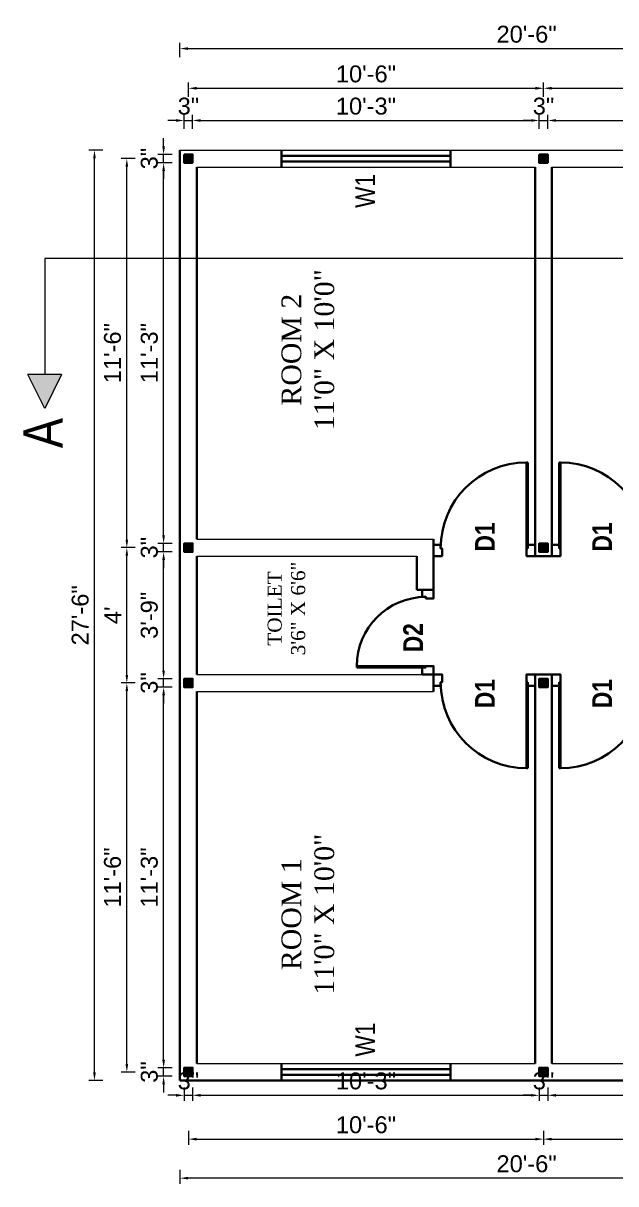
# Model space of a CAD drawing. Header units: inches. Extents: x 94889 to 364662, y -10661 to -3947.
# Drawn here: x 109623.1 to 109833.3, y -7965.1 to -7553.4 of the extents above; entities that cross this region are included whole.
import ezdxf

# ---------------------------------------------------------------- set-up
doc = ezdxf.new("R2010")
doc.units = ezdxf.units.IN
doc.header["$LTSCALE"] = 2
doc.header["$MEASUREMENT"] = 0
doc.header["$PDMODE"] = 34
doc.layers.get('0').update_dxf_attribs({"linetype": 'CONTINUOUS'})
doc.layers.get('DEFPOINTS').update_dxf_attribs({"color": 141, "linetype": 'CONTINUOUS'})
for name, color, linetype, lineweight in [('dimension', 160, 'CONTINUOUS', 15), ('door', 20, 'CONTINUOUS', 35), ('steps', 253, 'CONTINUOUS', 20)]:
    doc.layers.add(name, color=color, linetype=linetype, lineweight=lineweight)
doc.styles.add('Lettring Text', font='arial.ttf')
doc.styles.get("Standard").update_dxf_attribs({"font": 'ARIALN.TTF'})
doc.dimstyles.new('Copy of Standard', dxfattribs={"dimtxt": 6, "dimasz": 2.875, "dimexe": 2, "dimexo": 4, "dimgap": 2, "dimtad": 1, "dimdec": 0, "dimrnd": 1, "dimzin": 0, "dimdsep": 46, "dimlunit": 4, "dimtxsty": 'Lettring Text', "dimcen": 0.1, "dimclrd": 7, "dimclre": 7, "dimclrt": 7, "dimazin": 0, "dimtfac": 0.645, "dimtdec": 0, "dimtmove": 1, "dimatfit": 0, "dimfxl": 3, "dimfxlon": 1, "dimtfillclr": 256, "dimtolj": 1, "dimtzin": 0, "dimlwd": -1, "dimlwe": -1, "dimarcsym": 2})

# ---------------------------------------------------------------- blocks, each defined once
blk = doc.blocks.new("2.5' DOOR")
at = {"layer": 'door', "ltscale": 0.5}
for p, q in [((104171.42, -7702.85), (104171.42, -7678.35)), ((104171.92, -7678.35), (104171.42, -7678.35)), ((104171.92, -7702.85), (104171.92, -7678.35)), ((104171.42, -7701.6), (104171.42, -7702.85)), ((104171.92, -7702.85), (104171.42, -7702.85))]:
    blk.add_line(p, q, dxfattribs=at)
for points in [[(104171.42, -7701.6), (104168.92, -7701.6), (104168.92, -7705.6), (104171.92, -7705.6), (104171.92, -7702.85)], [(104196.42, -7701.6), (104196.42, -7702.85), (104195.92, -7702.85), (104195.92, -7705.6), (104198.92, -7705.6), (104198.92, -7701.6), (104196.42, -7701.6)]]:
    blk.add_lwpolyline(points, dxfattribs=at)
blk.add_arc((104171.92, -7702.85), 24.5, 0, 90, dxfattribs=at)
blk = doc.blocks.new("3' SINGLE DOOR")
at = {"layer": 'door', "ltscale": 0.5}
for p, q in [((104171.42, -7702.85), (104171.42, -7672.35)), ((104171.92, -7672.35), (104171.42, -7672.35)), ((104171.92, -7702.85), (104171.92, -7672.35)), ((104171.42, -7701.6), (104171.42, -7702.85)), ((104171.92, -7702.85), (104171.42, -7702.85))]:
    blk.add_line(p, q, dxfattribs=at)
for points in [[(104171.42, -7701.6), (104168.92, -7701.6), (104168.92, -7705.6), (104171.92, -7705.6), (104171.92, -7702.85)], [(104202.42, -7701.6), (104202.42, -7702.85), (104201.92, -7702.85), (104201.92, -7705.6), (104204.92, -7705.6), (104204.92, -7701.6), (104202.42, -7701.6)]]:
    blk.add_lwpolyline(points, dxfattribs=at)
blk.add_arc((104171.92, -7702.85), 30.5, 0, 90, dxfattribs=at)
blk = doc.blocks.new('*D832')
at = {"layer": 'DEFPOINTS', "color": 0, "ltscale": 0.3, "transparency": 16777216}
for p in [(109672.89, -7923.94), (109680.19, -7923.94), (109680.19, -7926.94)]:
    blk.add_point(p, dxfattribs=at)
at = {"layer": 'steps', "color": 7, "ltscale": 0.3, "transparency": 16777216}
for p, q in [((109672.89, -7921.06), (109672.89, -7918.19)), ((109675.89, -7923.94), (109670.89, -7923.94)), ((109672.89, -7926.94), (109672.89, -7923.94)), ((109675.89, -7926.94), (109670.89, -7926.94)), ((109672.89, -7929.81), (109672.89, -7932.69))]:
    blk.add_line(p, q, dxfattribs=at)
for points in [[(109672.42, -7921.06), (109673.37, -7921.06), (109672.89, -7923.94)], [(109672.42, -7929.81), (109673.37, -7929.81), (109672.89, -7926.94)]]:
    blk.add_solid(points, dxfattribs=at)
at = {"layer": 'steps', "color": 7, "ltscale": 0.3, "transparency": 16777216, "insert": (109667.83, -7925.44), "char_height": 6, "attachment_point": 5, "rotation": 90, "style": 'Lettring Text'}
blk.add_mtext('\\A1;3"', dxfattribs=at)
blk = doc.blocks.new('*D833')
at = {"layer": 'DEFPOINTS', "color": 0, "ltscale": 0.5, "transparency": 16777216}
for p in [(109672.89, -7788.94), (109680.19, -7788.94), (109680.19, -7923.94)]:
    blk.add_point(p, dxfattribs=at)
at = {"layer": 'steps', "color": 7, "ltscale": 0.5, "transparency": 16777216}
for p, q in [((109675.89, -7788.94), (109670.89, -7788.94)), ((109672.89, -7921.06), (109672.89, -7791.81)), ((109675.89, -7923.94), (109670.89, -7923.94))]:
    blk.add_line(p, q, dxfattribs=at)
for points in [[(109672.42, -7791.81), (109673.37, -7791.81), (109672.89, -7788.94)], [(109672.42, -7921.06), (109673.37, -7921.06), (109672.89, -7923.94)]]:
    blk.add_solid(points, dxfattribs=at)
at = {"layer": 'steps', "color": 7, "ltscale": 0.5, "transparency": 16777216, "insert": (109667.83, -7856.44), "char_height": 6, "attachment_point": 5, "rotation": 90, "style": 'Lettring Text'}
blk.add_mtext('\\A1;11\'-3"', dxfattribs=at)
blk = doc.blocks.new('*D834')
at = {"layer": 'DEFPOINTS', "color": 0, "ltscale": 0.5, "transparency": 16777216}
for p in [(109672.89, -7785.94), (109680.19, -7785.94), (109680.19, -7788.94)]:
    blk.add_point(p, dxfattribs=at)
at = {"layer": 'steps', "color": 7, "ltscale": 0.5, "transparency": 16777216}
for p, q in [((109672.89, -7783.06), (109672.89, -7780.19)), ((109675.89, -7785.94), (109670.89, -7785.94)), ((109672.89, -7788.94), (109672.89, -7785.94)), ((109675.89, -7788.94), (109670.89, -7788.94)), ((109672.89, -7791.81), (109672.89, -7794.69))]:
    blk.add_line(p, q, dxfattribs=at)
for points in [[(109672.42, -7783.06), (109673.37, -7783.06), (109672.89, -7785.94)], [(109672.42, -7791.81), (109673.37, -7791.81), (109672.89, -7788.94)]]:
    blk.add_solid(points, dxfattribs=at)
at = {"layer": 'steps', "color": 7, "ltscale": 0.5, "transparency": 16777216, "insert": (109667.83, -7787.44), "char_height": 6, "attachment_point": 5, "rotation": 90, "style": 'Lettring Text'}
blk.add_mtext('\\A1;3"', dxfattribs=at)
blk = doc.blocks.new('*D835')
at = {"layer": 'DEFPOINTS', "color": 0, "ltscale": 0.5, "transparency": 16777216}
for p in [(109672.89, -7740.94), (109680.19, -7740.94), (109680.19, -7785.94)]:
    blk.add_point(p, dxfattribs=at)
at = {"layer": 'steps', "color": 7, "ltscale": 0.5, "transparency": 16777216}
for p, q in [((109675.89, -7740.94), (109670.89, -7740.94)), ((109672.89, -7783.06), (109672.89, -7743.81)), ((109675.89, -7785.94), (109670.89, -7785.94))]:
    blk.add_line(p, q, dxfattribs=at)
for points in [[(109672.42, -7743.81), (109673.37, -7743.81), (109672.89, -7740.94)], [(109672.42, -7783.06), (109673.37, -7783.06), (109672.89, -7785.94)]]:
    blk.add_solid(points, dxfattribs=at)
at = {"layer": 'steps', "color": 7, "ltscale": 0.5, "transparency": 16777216, "insert": (109667.83, -7763.44), "char_height": 6, "attachment_point": 5, "rotation": 90, "style": 'Lettring Text'}
blk.add_mtext('\\A1;3\'-9"', dxfattribs=at)
blk = doc.blocks.new('*D836')
at = {"layer": 'DEFPOINTS', "color": 0, "ltscale": 0.5, "transparency": 16777216}
for p in [(109672.89, -7737.94), (109680.19, -7737.94), (109680.19, -7740.94)]:
    blk.add_point(p, dxfattribs=at)
at = {"layer": 'steps', "color": 7, "ltscale": 0.5, "transparency": 16777216}
for p, q in [((109672.89, -7735.06), (109672.89, -7732.19)), ((109675.89, -7737.94), (109670.89, -7737.94)), ((109672.89, -7740.94), (109672.89, -7737.94)), ((109675.89, -7740.94), (109670.89, -7740.94)), ((109672.89, -7743.81), (109672.89, -7746.69))]:
    blk.add_line(p, q, dxfattribs=at)
for points in [[(109672.42, -7735.06), (109673.37, -7735.06), (109672.89, -7737.94)], [(109672.42, -7743.81), (109673.37, -7743.81), (109672.89, -7740.94)]]:
    blk.add_solid(points, dxfattribs=at)
at = {"layer": 'steps', "color": 7, "ltscale": 0.5, "transparency": 16777216, "insert": (109667.83, -7739.44), "char_height": 6, "attachment_point": 5, "rotation": 90, "style": 'Lettring Text'}
blk.add_mtext('\\A1;3"', dxfattribs=at)
blk = doc.blocks.new('*D837')
at = {"layer": 'DEFPOINTS', "color": 0, "ltscale": 0.5, "transparency": 16777216}
for p in [(109672.89, -7602.94), (109680.19, -7602.94), (109680.19, -7737.94)]:
    blk.add_point(p, dxfattribs=at)
at = {"layer": 'steps', "color": 7, "ltscale": 0.5, "transparency": 16777216}
for p, q in [((109675.89, -7602.94), (109670.89, -7602.94)), ((109672.89, -7735.06), (109672.89, -7605.81)), ((109675.89, -7737.94), (109670.89, -7737.94))]:
    blk.add_line(p, q, dxfattribs=at)
for points in [[(109672.42, -7605.81), (109673.37, -7605.81), (109672.89, -7602.94)], [(109672.42, -7735.06), (109673.37, -7735.06), (109672.89, -7737.94)]]:
    blk.add_solid(points, dxfattribs=at)
at = {"layer": 'steps', "color": 7, "ltscale": 0.5, "transparency": 16777216, "insert": (109667.83, -7670.44), "char_height": 6, "attachment_point": 5, "rotation": 90, "style": 'Lettring Text'}
blk.add_mtext('\\A1;11\'-3"', dxfattribs=at)
blk = doc.blocks.new('*D838')
at = {"layer": 'DEFPOINTS', "color": 0, "ltscale": 0.5, "transparency": 16777216}
for p in [(109672.89, -7599.94), (109680.19, -7599.94), (109680.19, -7602.94)]:
    blk.add_point(p, dxfattribs=at)
at = {"layer": 'steps', "color": 7, "ltscale": 0.5, "transparency": 16777216}
for p, q in [((109672.89, -7597.06), (109672.89, -7594.19)), ((109675.89, -7599.94), (109670.89, -7599.94)), ((109675.89, -7602.94), (109670.89, -7602.94)), ((109672.89, -7602.94), (109672.89, -7599.94)), ((109672.89, -7605.81), (109672.89, -7608.69))]:
    blk.add_line(p, q, dxfattribs=at)
for points in [[(109672.42, -7597.06), (109673.37, -7597.06), (109672.89, -7599.94)], [(109672.42, -7605.81), (109673.37, -7605.81), (109672.89, -7602.94)]]:
    blk.add_solid(points, dxfattribs=at)
at = {"layer": 'steps', "color": 7, "ltscale": 0.5, "transparency": 16777216, "insert": (109667.83, -7601.44), "char_height": 6, "attachment_point": 5, "rotation": 90, "style": 'Lettring Text'}
blk.add_mtext('\\A1;3"', dxfattribs=at)
blk = doc.blocks.new('*D839')
at = {"layer": 'DEFPOINTS', "color": 0, "ltscale": 0.5, "transparency": 16777216}
for p in [(109659.84, -7787.44), (109681.69, -7787.44), (109681.69, -7925.44)]:
    blk.add_point(p, dxfattribs=at)
at = {"layer": 'steps', "color": 7, "ltscale": 0.5, "transparency": 16777216}
for p, q in [((109662.84, -7787.44), (109657.84, -7787.44)), ((109659.84, -7922.56), (109659.84, -7790.31)), ((109662.84, -7925.44), (109657.84, -7925.44))]:
    blk.add_line(p, q, dxfattribs=at)
for points in [[(109659.36, -7790.31), (109660.32, -7790.31), (109659.84, -7787.44)], [(109659.36, -7922.56), (109660.32, -7922.56), (109659.84, -7925.44)]]:
    blk.add_solid(points, dxfattribs=at)
at = {"layer": 'steps', "color": 7, "ltscale": 0.5, "transparency": 16777216, "insert": (109654.77, -7856.44), "char_height": 6, "attachment_point": 5, "rotation": 90, "style": 'Lettring Text'}
blk.add_mtext('\\A1;11\'-6"', dxfattribs=at)
blk = doc.blocks.new('*D840')
at = {"layer": 'DEFPOINTS', "color": 0, "ltscale": 0.5, "transparency": 16777216}
for p in [(109659.84, -7739.44), (109681.69, -7739.44), (109681.69, -7787.44)]:
    blk.add_point(p, dxfattribs=at)
at = {"layer": 'steps', "color": 7, "ltscale": 0.5, "transparency": 16777216}
for p, q in [((109662.84, -7739.44), (109657.84, -7739.44)), ((109659.84, -7784.56), (109659.84, -7742.31)), ((109662.84, -7787.44), (109657.84, -7787.44))]:
    blk.add_line(p, q, dxfattribs=at)
for points in [[(109659.36, -7742.31), (109660.32, -7742.31), (109659.84, -7739.44)], [(109659.36, -7784.56), (109660.32, -7784.56), (109659.84, -7787.44)]]:
    blk.add_solid(points, dxfattribs=at)
at = {"layer": 'steps', "color": 7, "ltscale": 0.5, "transparency": 16777216, "insert": (109654.84, -7763.44), "char_height": 6, "attachment_point": 5, "rotation": 90, "style": 'Lettring Text'}
blk.add_mtext("\\A1;4'", dxfattribs=at)
blk = doc.blocks.new('*D841')
at = {"layer": 'DEFPOINTS', "color": 0, "ltscale": 0.5, "transparency": 16777216}
for p in [(109659.84, -7601.44), (109681.69, -7601.44), (109681.69, -7739.44)]:
    blk.add_point(p, dxfattribs=at)
at = {"layer": 'steps', "color": 7, "ltscale": 0.5, "transparency": 16777216}
for p, q in [((109662.84, -7601.44), (109657.84, -7601.44)), ((109659.84, -7736.56), (109659.84, -7604.31)), ((109662.84, -7739.44), (109657.84, -7739.44))]:
    blk.add_line(p, q, dxfattribs=at)
for points in [[(109659.36, -7604.31), (109660.32, -7604.31), (109659.84, -7601.44)], [(109659.36, -7736.56), (109660.32, -7736.56), (109659.84, -7739.44)]]:
    blk.add_solid(points, dxfattribs=at)
at = {"layer": 'steps', "color": 7, "ltscale": 0.5, "transparency": 16777216, "insert": (109654.77, -7670.44), "char_height": 6, "attachment_point": 5, "rotation": 90, "style": 'Lettring Text'}
blk.add_mtext('\\A1;11\'-6"', dxfattribs=at)
blk = doc.blocks.new('*D842')
at = {"layer": 'DEFPOINTS', "color": 0, "ltscale": 0.5, "transparency": 16777216}
for p in [(109648.36, -7598.44), (109678.69, -7598.44), (109678.69, -7928.44)]:
    blk.add_point(p, dxfattribs=at)
at = {"layer": 'steps', "color": 7, "ltscale": 0.5, "transparency": 16777216}
for p, q in [((109651.36, -7598.44), (109646.36, -7598.44)), ((109648.36, -7925.56), (109648.36, -7601.31)), ((109651.36, -7928.44), (109646.36, -7928.44))]:
    blk.add_line(p, q, dxfattribs=at)
for points in [[(109647.88, -7601.31), (109648.84, -7601.31), (109648.36, -7598.44)], [(109647.88, -7925.56), (109648.84, -7925.56), (109648.36, -7928.44)]]:
    blk.add_solid(points, dxfattribs=at)
at = {"layer": 'steps', "color": 7, "ltscale": 0.5, "transparency": 16777216, "insert": (109643.3, -7763.44), "char_height": 6, "attachment_point": 5, "rotation": 90, "style": 'Lettring Text'}
blk.add_mtext('\\A1;27\'-6"', dxfattribs=at)
blk = doc.blocks.new('*D854')
at = {"layer": 'DEFPOINTS', "color": 0, "ltscale": 0.3, "transparency": 16777216}
for p in [(109680.19, -7926.94), (109683.19, -7926.94), (109683.19, -7933.69)]:
    blk.add_point(p, dxfattribs=at)
at = {"layer": 'steps', "color": 7, "ltscale": 0.3, "transparency": 16777216}
for p, q in [((109680.19, -7930.94), (109680.19, -7935.69)), ((109683.19, -7930.94), (109683.19, -7935.69)), ((109677.31, -7933.69), (109674.44, -7933.69)), ((109680.19, -7933.69), (109683.19, -7933.69)), ((109686.06, -7933.69), (109688.94, -7933.69))]:
    blk.add_line(p, q, dxfattribs=at)
for points in [[(109677.31, -7933.21), (109677.31, -7934.17), (109680.19, -7933.69)], [(109686.06, -7933.21), (109686.06, -7934.17), (109683.19, -7933.69)]]:
    blk.add_solid(points, dxfattribs=at)
at = {"layer": 'steps', "color": 7, "ltscale": 0.3, "transparency": 16777216, "insert": (109681.69, -7928.62), "char_height": 6, "attachment_point": 5, "style": 'Lettring Text'}
blk.add_mtext('\\A1;3"', dxfattribs=at)
blk = doc.blocks.new('*D855')
at = {"layer": 'DEFPOINTS', "color": 0, "ltscale": 0.5, "transparency": 16777216}
for p in [(109683.19, -7926.94), (109806.19, -7926.94), (109806.19, -7933.69)]:
    blk.add_point(p, dxfattribs=at)
at = {"layer": 'steps', "color": 7, "ltscale": 0.5, "transparency": 16777216}
for p, q in [((109683.19, -7930.94), (109683.19, -7935.69)), ((109806.19, -7930.94), (109806.19, -7935.69)), ((109686.06, -7933.69), (109803.31, -7933.69))]:
    blk.add_line(p, q, dxfattribs=at)
for points in [[(109686.06, -7933.21), (109686.06, -7934.17), (109683.19, -7933.69)], [(109803.31, -7933.21), (109803.31, -7934.17), (109806.19, -7933.69)]]:
    blk.add_solid(points, dxfattribs=at)
at = {"layer": 'steps', "color": 7, "ltscale": 0.5, "transparency": 16777216, "insert": (109744.69, -7928.62), "char_height": 6, "attachment_point": 5, "style": 'Lettring Text'}
blk.add_mtext('\\A1;10\'-3"', dxfattribs=at)
blk = doc.blocks.new('*D856')
at = {"layer": 'DEFPOINTS', "color": 0, "ltscale": 0.5, "transparency": 16777216}
for p in [(109806.19, -7926.94), (109809.19, -7926.94), (109809.19, -7933.69)]:
    blk.add_point(p, dxfattribs=at)
at = {"layer": 'steps', "color": 7, "ltscale": 0.5, "transparency": 16777216}
for p, q in [((109806.19, -7930.94), (109806.19, -7935.69)), ((109809.19, -7930.94), (109809.19, -7935.69)), ((109803.31, -7933.69), (109800.44, -7933.69)), ((109806.19, -7933.69), (109809.19, -7933.69)), ((109812.06, -7933.69), (109814.94, -7933.69))]:
    blk.add_line(p, q, dxfattribs=at)
for points in [[(109803.31, -7933.21), (109803.31, -7934.17), (109806.19, -7933.69)], [(109812.06, -7933.21), (109812.06, -7934.17), (109809.19, -7933.69)]]:
    blk.add_solid(points, dxfattribs=at)
at = {"layer": 'steps', "color": 7, "ltscale": 0.5, "transparency": 16777216, "insert": (109807.69, -7928.62), "char_height": 6, "attachment_point": 5, "style": 'Lettring Text'}
blk.add_mtext('\\A1;3"', dxfattribs=at)
blk = doc.blocks.new('*D857')
at = {"layer": 'DEFPOINTS', "color": 0, "ltscale": 0.5, "transparency": 16777216}
for p in [(109809.19, -7926.94), (109920.19, -7926.94), (109920.19, -7933.69)]:
    blk.add_point(p, dxfattribs=at)
at = {"layer": 'steps', "color": 7, "ltscale": 0.5, "transparency": 16777216}
for p, q in [((109809.19, -7930.94), (109809.19, -7935.69)), ((109920.19, -7930.94), (109920.19, -7935.69)), ((109812.06, -7933.69), (109917.31, -7933.69))]:
    blk.add_line(p, q, dxfattribs=at)
for points in [[(109812.06, -7933.21), (109812.06, -7934.17), (109809.19, -7933.69)], [(109917.31, -7933.21), (109917.31, -7934.17), (109920.19, -7933.69)]]:
    blk.add_solid(points, dxfattribs=at)
at = {"layer": 'steps', "color": 7, "ltscale": 0.5, "transparency": 16777216, "insert": (109864.69, -7928.62), "char_height": 6, "attachment_point": 5, "style": 'Lettring Text'}
blk.add_mtext('\\A1;9\'-3"', dxfattribs=at)
blk = doc.blocks.new('*D859')
at = {"layer": 'DEFPOINTS', "color": 0, "ltscale": 0.5, "transparency": 16777216}
for p in [(109681.69, -7925.44), (109807.69, -7925.44), (109807.69, -7949.24)]:
    blk.add_point(p, dxfattribs=at)
at = {"layer": 'steps', "color": 7, "ltscale": 0.5, "transparency": 16777216}
for p, q in [((109681.69, -7946.24), (109681.69, -7951.24)), ((109807.69, -7946.24), (109807.69, -7951.24)), ((109684.56, -7949.24), (109804.81, -7949.24))]:
    blk.add_line(p, q, dxfattribs=at)
for points in [[(109684.56, -7948.76), (109684.56, -7949.72), (109681.69, -7949.24)], [(109804.81, -7948.76), (109804.81, -7949.72), (109807.69, -7949.24)]]:
    blk.add_solid(points, dxfattribs=at)
at = {"layer": 'steps', "color": 7, "ltscale": 0.5, "transparency": 16777216, "insert": (109744.69, -7944.17), "char_height": 6, "attachment_point": 5, "style": 'Lettring Text'}
blk.add_mtext('\\A1;10\'-6"', dxfattribs=at)
blk = doc.blocks.new('*D860')
at = {"layer": 'DEFPOINTS', "color": 0, "ltscale": 0.5, "transparency": 16777216}
for p in [(109807.69, -7925.44), (109921.69, -7925.44), (109921.69, -7949.24)]:
    blk.add_point(p, dxfattribs=at)
at = {"layer": 'steps', "color": 7, "ltscale": 0.5, "transparency": 16777216}
for p, q in [((109807.69, -7946.24), (109807.69, -7951.24)), ((109921.69, -7946.24), (109921.69, -7951.24)), ((109810.56, -7949.24), (109918.81, -7949.24))]:
    blk.add_line(p, q, dxfattribs=at)
for points in [[(109810.56, -7948.76), (109810.56, -7949.72), (109807.69, -7949.24)], [(109918.81, -7948.76), (109918.81, -7949.72), (109921.69, -7949.24)]]:
    blk.add_solid(points, dxfattribs=at)
at = {"layer": 'steps', "color": 7, "ltscale": 0.5, "transparency": 16777216, "insert": (109864.69, -7944.17), "char_height": 6, "attachment_point": 5, "style": 'Lettring Text'}
blk.add_mtext('\\A1;9\'-6"', dxfattribs=at)
blk = doc.blocks.new('*D861')
at = {"layer": 'DEFPOINTS', "color": 0, "ltscale": 0.5, "transparency": 16777216}
for p in [(109678.69, -7928.44), (109924.69, -7928.44), (109678.69, -7963.08)]:
    blk.add_point(p, dxfattribs=at)
at = {"layer": 'steps', "color": 7, "ltscale": 0.5, "transparency": 16777216}
for p, q in [((109678.69, -7960.08), (109678.69, -7965.08)), ((109924.69, -7960.08), (109924.69, -7965.08)), ((109921.81, -7963.08), (109681.56, -7963.08))]:
    blk.add_line(p, q, dxfattribs=at)
for points in [[(109681.56, -7962.6), (109681.56, -7963.55), (109678.69, -7963.08)], [(109921.81, -7962.6), (109921.81, -7963.55), (109924.69, -7963.08)]]:
    blk.add_solid(points, dxfattribs=at)
at = {"layer": 'steps', "color": 7, "ltscale": 0.5, "transparency": 16777216, "insert": (109801.69, -7958.01), "char_height": 6, "attachment_point": 5, "style": 'Lettring Text'}
blk.add_mtext('\\A1;20\'-6"', dxfattribs=at)
blk = doc.blocks.new('*D862')
at = {"layer": 'DEFPOINTS', "color": 0, "ltscale": 0.5, "transparency": 16777216}
for p in [(109683.19, -7587.92), (109680.19, -7599.94), (109683.19, -7599.94)]:
    blk.add_point(p, dxfattribs=at)
at = {"layer": 'steps', "color": 7, "ltscale": 0.5, "transparency": 16777216}
for p, q in [((109680.19, -7590.92), (109680.19, -7585.92)), ((109683.19, -7590.92), (109683.19, -7585.92)), ((109677.31, -7587.92), (109674.44, -7587.92)), ((109680.19, -7587.92), (109683.19, -7587.92)), ((109686.06, -7587.92), (109688.94, -7587.92))]:
    blk.add_line(p, q, dxfattribs=at)
for points in [[(109677.31, -7587.44), (109677.31, -7588.4), (109680.19, -7587.92)], [(109686.06, -7587.44), (109686.06, -7588.4), (109683.19, -7587.92)]]:
    blk.add_solid(points, dxfattribs=at)
at = {"layer": 'steps', "color": 7, "ltscale": 0.5, "transparency": 16777216, "insert": (109681.69, -7582.86), "char_height": 6, "attachment_point": 5, "style": 'Lettring Text'}
blk.add_mtext('\\A1;3"', dxfattribs=at)
blk = doc.blocks.new('*D863')
at = {"layer": 'DEFPOINTS', "color": 0, "ltscale": 0.5, "transparency": 16777216}
for p in [(109806.19, -7587.92), (109683.19, -7599.94), (109806.19, -7599.94)]:
    blk.add_point(p, dxfattribs=at)
at = {"layer": 'steps', "color": 7, "ltscale": 0.5, "transparency": 16777216}
for p, q in [((109683.19, -7590.92), (109683.19, -7585.92)), ((109806.19, -7590.92), (109806.19, -7585.92)), ((109686.06, -7587.92), (109803.31, -7587.92))]:
    blk.add_line(p, q, dxfattribs=at)
for points in [[(109686.06, -7587.44), (109686.06, -7588.4), (109683.19, -7587.92)], [(109803.31, -7587.44), (109803.31, -7588.4), (109806.19, -7587.92)]]:
    blk.add_solid(points, dxfattribs=at)
at = {"layer": 'steps', "color": 7, "ltscale": 0.5, "transparency": 16777216, "insert": (109744.69, -7582.86), "char_height": 6, "attachment_point": 5, "style": 'Lettring Text'}
blk.add_mtext('\\A1;10\'-3"', dxfattribs=at)
blk = doc.blocks.new('*D864')
at = {"layer": 'DEFPOINTS', "color": 0, "ltscale": 0.5, "transparency": 16777216}
for p in [(109809.19, -7587.92), (109806.19, -7599.94), (109809.19, -7599.94)]:
    blk.add_point(p, dxfattribs=at)
at = {"layer": 'steps', "color": 7, "ltscale": 0.5, "transparency": 16777216}
for p, q in [((109806.19, -7590.92), (109806.19, -7585.92)), ((109809.19, -7590.92), (109809.19, -7585.92)), ((109803.31, -7587.92), (109800.44, -7587.92)), ((109806.19, -7587.92), (109809.19, -7587.92)), ((109812.06, -7587.92), (109814.94, -7587.92))]:
    blk.add_line(p, q, dxfattribs=at)
for points in [[(109803.31, -7587.44), (109803.31, -7588.4), (109806.19, -7587.92)], [(109812.06, -7587.44), (109812.06, -7588.4), (109809.19, -7587.92)]]:
    blk.add_solid(points, dxfattribs=at)
at = {"layer": 'steps', "color": 7, "ltscale": 0.5, "transparency": 16777216, "insert": (109807.69, -7582.86), "char_height": 6, "attachment_point": 5, "style": 'Lettring Text'}
blk.add_mtext('\\A1;3"', dxfattribs=at)
blk = doc.blocks.new('*D865')
at = {"layer": 'DEFPOINTS', "color": 0, "ltscale": 0.5, "transparency": 16777216}
for p in [(109920.19, -7587.92), (109809.19, -7599.94), (109920.19, -7599.94)]:
    blk.add_point(p, dxfattribs=at)
at = {"layer": 'steps', "color": 7, "ltscale": 0.5, "transparency": 16777216}
for p, q in [((109809.19, -7590.92), (109809.19, -7585.92)), ((109920.19, -7590.92), (109920.19, -7585.92)), ((109812.06, -7587.92), (109917.31, -7587.92))]:
    blk.add_line(p, q, dxfattribs=at)
for points in [[(109812.06, -7587.44), (109812.06, -7588.4), (109809.19, -7587.92)], [(109917.31, -7587.44), (109917.31, -7588.4), (109920.19, -7587.92)]]:
    blk.add_solid(points, dxfattribs=at)
at = {"layer": 'steps', "color": 7, "ltscale": 0.5, "transparency": 16777216, "insert": (109864.69, -7582.86), "char_height": 6, "attachment_point": 5, "style": 'Lettring Text'}
blk.add_mtext('\\A1;9\'-3"', dxfattribs=at)
blk = doc.blocks.new('*D867')
at = {"layer": 'DEFPOINTS', "color": 0, "ltscale": 0.5, "transparency": 16777216}
for p in [(109807.69, -7576.5), (109681.69, -7601.44), (109807.69, -7601.44)]:
    blk.add_point(p, dxfattribs=at)
at = {"layer": 'steps', "color": 7, "ltscale": 0.5, "transparency": 16777216}
for p, q in [((109681.69, -7579.5), (109681.69, -7574.5)), ((109684.56, -7576.5), (109804.81, -7576.5)), ((109807.69, -7579.5), (109807.69, -7574.5))]:
    blk.add_line(p, q, dxfattribs=at)
for points in [[(109684.56, -7576.02), (109684.56, -7576.98), (109681.69, -7576.5)], [(109804.81, -7576.02), (109804.81, -7576.98), (109807.69, -7576.5)]]:
    blk.add_solid(points, dxfattribs=at)
at = {"layer": 'steps', "color": 7, "ltscale": 0.5, "transparency": 16777216, "insert": (109744.69, -7571.44), "char_height": 6, "attachment_point": 5, "style": 'Lettring Text'}
blk.add_mtext('\\A1;10\'-6"', dxfattribs=at)
blk = doc.blocks.new('*D868')
at = {"layer": 'DEFPOINTS', "color": 0, "ltscale": 0.5, "transparency": 16777216}
for p in [(109921.69, -7576.5), (109807.69, -7601.44), (109921.69, -7601.44)]:
    blk.add_point(p, dxfattribs=at)
at = {"layer": 'steps', "color": 7, "ltscale": 0.5, "transparency": 16777216}
for p, q in [((109807.69, -7579.5), (109807.69, -7574.5)), ((109810.56, -7576.5), (109918.81, -7576.5)), ((109921.69, -7579.5), (109921.69, -7574.5))]:
    blk.add_line(p, q, dxfattribs=at)
for points in [[(109810.56, -7576.02), (109810.56, -7576.98), (109807.69, -7576.5)], [(109918.81, -7576.02), (109918.81, -7576.98), (109921.69, -7576.5)]]:
    blk.add_solid(points, dxfattribs=at)
at = {"layer": 'steps', "color": 7, "ltscale": 0.5, "transparency": 16777216, "insert": (109864.69, -7571.44), "char_height": 6, "attachment_point": 5, "style": 'Lettring Text'}
blk.add_mtext('\\A1;9\'-6"', dxfattribs=at)
blk = doc.blocks.new('*D869')
at = {"layer": 'DEFPOINTS', "color": 0, "ltscale": 0.5, "transparency": 16777216}
for p in [(109924.69, -7562.42), (109678.69, -7598.44), (109924.69, -7598.44)]:
    blk.add_point(p, dxfattribs=at)
at = {"layer": 'steps', "color": 7, "ltscale": 0.5, "transparency": 16777216}
for p, q in [((109678.69, -7565.42), (109678.69, -7560.42)), ((109924.69, -7565.42), (109924.69, -7560.42)), ((109681.56, -7562.42), (109921.81, -7562.42))]:
    blk.add_line(p, q, dxfattribs=at)
for points in [[(109681.56, -7561.94), (109681.56, -7562.9), (109678.69, -7562.42)], [(109921.81, -7561.94), (109921.81, -7562.9), (109924.69, -7562.42)]]:
    blk.add_solid(points, dxfattribs=at)
at = {"layer": 'steps', "color": 7, "ltscale": 0.5, "transparency": 16777216, "insert": (109801.69, -7557.36), "char_height": 6, "attachment_point": 5, "style": 'Lettring Text'}
blk.add_mtext('\\A1;20\'-6"', dxfattribs=at)

msp = doc.modelspace()

# ---------------------------------------------------------------- hatches: boundary and pattern name
at = {"linetype": 'ByBlock', "lineweight": 5}
msp.add_hatch(color=7, dxfattribs=at).paths.add_polyline_path([(109630.69, -7690.05), (109636.69, -7678.05), (109624.69, -7678.05)])
at = {"layer": 'door', "ltscale": 0.5}
h = msp.add_hatch(dxfattribs=at)
h.set_pattern_fill('ANSI31', color=256, angle=90)
h.set_pattern_definition([(135, (102275.90363, -111626.35469), (-0.08838834765, -0.08838834765), [])])
h.paths.add_polyline_path([(109680.19, -7602.94), (109680.19, -7599.94), (109683.19, -7599.94), (109683.19, -7602.94)])
h = msp.add_hatch(dxfattribs=at)
h.set_pattern_fill('ANSI31', color=256, angle=90)
h.set_pattern_definition([(135, (102401.90363, -111626.35469), (-0.08838834765, -0.08838834765), [])])
h.paths.add_polyline_path([(109806.19, -7602.94), (109806.19, -7599.94), (109809.19, -7599.94), (109809.19, -7602.94)])
h = msp.add_hatch(dxfattribs=at)
h.set_pattern_fill('ANSI31', color=256, angle=90)
h.set_pattern_definition([(135, (102275.90363, -111764.35469), (-0.08838834765, -0.08838834765), [])])
h.paths.add_polyline_path([(109680.19, -7740.94), (109680.19, -7737.94), (109683.19, -7737.94), (109683.19, -7740.94)])
h = msp.add_hatch(dxfattribs=at)
h.set_pattern_fill('ANSI31', color=256, angle=90)
h.set_pattern_definition([(135, (102401.90363, -111764.35469), (-0.08838834765, -0.08838834765), [])])
h.paths.add_polyline_path([(109806.19, -7740.94), (109806.19, -7737.94), (109809.19, -7737.94), (109809.19, -7740.94)])
h = msp.add_hatch(dxfattribs=at)
h.set_pattern_fill('ANSI31', color=256, angle=90)
h.set_pattern_definition([(135, (102275.90363, -111812.35469), (-0.08838834765, -0.08838834765), [])])
h.paths.add_polyline_path([(109680.19, -7788.94), (109680.19, -7785.94), (109683.19, -7785.94), (109683.19, -7788.94)])
h = msp.add_hatch(dxfattribs=at)
h.set_pattern_fill('ANSI31', color=256, angle=90)
h.set_pattern_definition([(135, (102401.90363, -111812.35469), (-0.08838834765, -0.08838834765), [])])
h.paths.add_polyline_path([(109806.19, -7788.94), (109806.19, -7785.94), (109809.19, -7785.94), (109809.19, -7788.94)])
h = msp.add_hatch(dxfattribs=at)
h.set_pattern_fill('ANSI31', color=256, angle=90)
h.set_pattern_definition([(135, (102275.90363, -111950.35469), (-0.08838834765, -0.08838834765), [])])
h.paths.add_polyline_path([(109680.19, -7926.94), (109680.19, -7923.94), (109683.19, -7923.94), (109683.19, -7926.94)])
h = msp.add_hatch(dxfattribs=at)
h.set_pattern_fill('ANSI31', color=256, angle=90)
h.set_pattern_definition([(135, (102401.90363, -111950.35469), (-0.08838834765, -0.08838834765), [])])
h.paths.add_polyline_path([(109806.19, -7926.94), (109806.19, -7923.94), (109809.19, -7923.94), (109809.19, -7926.94)])

# ---------------------------------------------------------------- linework, layer by layer
at = {"color": 7, "linetype": 'ByBlock', "lineweight": 5}
for p, q in [((109972.69, -7636.88), (109630.69, -7636.88)), ((109630.69, -7636.88), (109630.69, -7678.05)), ((109636.69, -7678.05), (109624.69, -7678.05)), ((109630.69, -7690.05), (109624.69, -7678.05)), ((109636.69, -7678.05), (109630.69, -7690.05))]:
    msp.add_line(p, q, dxfattribs=at)
at = {"layer": 'dimension', "ltscale": 7}
for p, q in [((109678.69, -7598.44), (109924.69, -7598.44)), ((109684.69, -7604.44), (109804.69, -7604.44)), ((109810.69, -7604.44), (109918.69, -7604.44)), ((109684.69, -7736.44), (109768.69, -7736.44)), ((109684.69, -7742.44), (109762.69, -7742.44)), ((109684.69, -7784.44), (109768.69, -7784.44)), ((109684.69, -7790.44), (109768.69, -7790.44)), ((109684.69, -7922.44), (109804.69, -7922.44)), ((109810.69, -7922.44), (109918.69, -7922.44))]:
    msp.add_line(p, q, dxfattribs=at)
at = {"layer": 'door', "ltscale": 0.5}
for p, q in [((109678.69, -7928.44), (109678.69, -7598.44)), ((109714.69, -7598.44), (109714.69, -7604.44)), ((109774.69, -7598.44), (109774.69, -7604.44)), ((109774.69, -7600.44), (109714.69, -7600.44)), ((109774.69, -7602.44), (109714.69, -7602.44)), ((109684.69, -7736.44), (109684.69, -7604.44)), ((109804.69, -7742.44), (109804.69, -7604.44)), ((109810.69, -7742.44), (109810.69, -7604.44)), ((109768.69, -7742.44), (109768.69, -7736.44)), ((109684.69, -7784.44), (109684.69, -7742.44)), ((109762.69, -7754.44), (109762.69, -7742.44)), ((109768.69, -7754.44), (109768.69, -7742.44)), ((109804.69, -7742.44), (109810.69, -7742.44)), ((109768.69, -7754.44), (109762.69, -7754.44)), ((109768.69, -7784.44), (109768.69, -7790.44)), ((109804.69, -7922.44), (109804.69, -7784.44)), ((109810.69, -7784.44), (109804.69, -7784.44)), ((109810.69, -7922.44), (109810.69, -7784.44)), ((109684.69, -7922.44), (109684.69, -7790.44)), ((109714.69, -7922.44), (109714.69, -7928.44)), ((109774.69, -7922.44), (109774.69, -7928.44)), ((109924.69, -7928.44), (109678.69, -7928.44)), ((109774.69, -7924.44), (109714.69, -7924.44)), ((109774.69, -7926.44), (109714.69, -7926.44))]:
    msp.add_line(p, q, dxfattribs=at)
for points in [[(109680.19, -7599.94), (109680.19, -7602.94), (109683.19, -7602.94), (109683.19, -7599.94)], [(109806.19, -7599.94), (109806.19, -7602.94), (109809.19, -7602.94), (109809.19, -7599.94)], [(109680.19, -7740.94), (109680.19, -7737.94), (109683.19, -7737.94), (109683.19, -7740.94)], [(109806.19, -7740.94), (109806.19, -7737.94), (109809.19, -7737.94), (109809.19, -7740.94)], [(109680.19, -7788.94), (109680.19, -7785.94), (109683.19, -7785.94), (109683.19, -7788.94)], [(109806.19, -7788.94), (109806.19, -7785.94), (109809.19, -7785.94), (109809.19, -7788.94)], [(109680.19, -7926.94), (109680.19, -7923.94), (109683.19, -7923.94), (109683.19, -7926.94)], [(109806.19, -7926.94), (109806.19, -7923.94), (109809.19, -7923.94), (109809.19, -7926.94)]]:
    msp.add_lwpolyline(points, close=True, dxfattribs=at)

# ---------------------------------------------------------------- block references
at = {"layer": 'door', "xscale": -1}
msp.add_blockref("3' SINGLE DOOR", (213973.6, -36.84), dxfattribs=at)
at = {"layer": 'door'}
msp.add_blockref("3' SINGLE DOOR", (5641.77, -36.84), dxfattribs=at)
for name, p, rotation in [("2.5' DOOR", (102063.09, -111953.35), 89.99999999999999), ("3' SINGLE DOOR", (213973.6, -15490.03), 180)]:
    msp.add_blockref(name, p, dxfattribs=dict(at, rotation=rotation))
at = {"layer": 'door', "xscale": -1, "rotation": 180}
msp.add_blockref("3' SINGLE DOOR", (5641.77, -15490.03), dxfattribs=at)

# ---------------------------------------------------------------- texts
at = {"color": 7, "linetype": 'ByBlock', "lineweight": 5, "insert": (109623.07, -7704.15), "char_height": 14, "width": 26.5803, "attachment_point": 1, "rotation": 90}
msp.add_mtext('A', dxfattribs=at)
at = {"layer": 'steps', "color": 7, "ltscale": 0.3, "width": 55.268, "rotation": 90}
for s, insert, char_height, attachment_point in [('W1', (109740.89, -7612.93), 7, 2), ('{\\fTimes New Roman|b0|i0|c0|p18;ROOM 2\\P11\'0" X 10\'0"}', (109714.72, -7669.22), 7, 2), ('{\\fTechnic|b1|i0|c2|p2;D1}', (109783.39, -7735.65), 7, 2), ('{\\fTechnic|b1|i0|c2|p2;D1}', (109831.99, -7735.65), 7, 8), ('{\\fTimes New Roman|b0|i0|c0|p18;TOILET\\P3\'6" X 6\'6"}', (109709.78, -7761.04), 5, 2), ('{\\fTechnic|b1|i0|c2|p2;D2}', (109757.93, -7771.38), 7, 2), ('{\\fTechnic|b1|i0|c2|p2;D1}', (109783.39, -7791.22), 7, 2), ('{\\fTechnic|b1|i0|c2|p2;D1}', (109831.99, -7791.22), 7, 8), ('{\\fTimes New Roman|b0|i0|c0|p18;ROOM 1\\P11\'0" X 10\'0"}', (109714.72, -7869.46), 7, 2), ('W1', (109740.89, -7913.95), 7, 2)]:
    msp.add_mtext(s, dxfattribs=dict(at, insert=insert, char_height=char_height, attachment_point=attachment_point))

# ---------------------------------------------------------------- dimensions: what is measured, and where the dimension line sits
at = {"layer": 'steps', "ltscale": 0.5}
for base, p1, p2, angle, picture, middle in [((109924.69, -7562.42), (109678.69, -7598.44), (109924.69, -7598.44), 180, '*D869', (109801.69, -7557.36)), ((109807.69, -7576.5), (109681.69, -7601.44), (109807.69, -7601.44), 180, '*D867', (109744.69, -7571.44)), ((109921.69, -7576.5), (109807.69, -7601.44), (109921.69, -7601.44), 180, '*D868', (109864.69, -7571.44)), ((109806.19, -7587.92), (109683.19, -7599.94), (109806.19, -7599.94), 180, '*D863', (109744.69, -7582.86)), ((109920.19, -7587.92), (109809.19, -7599.94), (109920.19, -7599.94), 180, '*D865', (109864.69, -7582.86)), ((109648.36, -7598.44), (109678.69, -7928.44), (109678.69, -7598.44), 90, '*D842', (109643.3, -7763.44)), ((109659.84, -7601.44), (109681.69, -7739.44), (109681.69, -7601.44), 90, '*D841', (109654.77, -7670.44)), ((109672.89, -7602.94), (109680.19, -7737.94), (109680.19, -7602.94), 90, '*D837', (109667.83, -7670.44)), ((109659.84, -7739.44), (109681.69, -7787.44), (109681.69, -7739.44), 90, '*D840', (109654.84, -7763.44)), ((109672.89, -7740.94), (109680.19, -7785.94), (109680.19, -7740.94), 90, '*D835', (109667.83, -7763.44)), ((109659.84, -7787.44), (109681.69, -7925.44), (109681.69, -7787.44), 90, '*D839', (109654.77, -7856.44)), ((109672.89, -7788.94), (109680.19, -7923.94), (109680.19, -7788.94), 90, '*D833', (109667.83, -7856.44)), ((109678.69, -7963.08), (109924.69, -7928.44), (109678.69, -7928.44), 180, '*D861', (109801.69, -7958.01)), ((109807.69, -7949.24), (109681.69, -7925.44), (109807.69, -7925.44), 180, '*D859', (109744.69, -7944.17)), ((109806.19, -7933.69), (109683.19, -7926.94), (109806.19, -7926.94), 180, '*D855', (109744.69, -7928.62)), ((109921.69, -7949.24), (109807.69, -7925.44), (109921.69, -7925.44), 180, '*D860', (109864.69, -7944.17)), ((109920.19, -7933.69), (109809.19, -7926.94), (109920.19, -7926.94), 180, '*D857', (109864.69, -7928.62))]:
    dim = msp.add_linear_dim(base=base, p1=p1, p2=p2, angle=angle, dimstyle='Copy of Standard', dxfattribs=at)
    dim.commit()
    dim.dimension.update_dxf_attribs({"geometry": picture, "text_midpoint": middle})
for base, p1, p2, angle, picture, middle in [((109683.19, -7587.92), (109680.19, -7599.94), (109683.19, -7599.94), 180, '*D862', (109681.69, -7587.92)), ((109809.19, -7587.92), (109806.19, -7599.94), (109809.19, -7599.94), 180, '*D864', (109807.69, -7587.92)), ((109672.89, -7599.94), (109680.19, -7602.94), (109680.19, -7599.94), 90, '*D838', (109672.89, -7601.44)), ((109672.89, -7737.94), (109680.19, -7740.94), (109680.19, -7737.94), 90, '*D836', (109672.89, -7739.44)), ((109672.89, -7785.94), (109680.19, -7788.94), (109680.19, -7785.94), 90, '*D834', (109672.89, -7787.44)), ((109809.19, -7933.69), (109806.19, -7926.94), (109809.19, -7926.94), 180, '*D856', (109807.69, -7933.69))]:
    dim = msp.add_linear_dim(base=base, p1=p1, p2=p2, angle=angle, dimstyle='Copy of Standard', dxfattribs=at)
    dim.commit()
    dim.dimension.update_dxf_attribs({"geometry": picture, "text_midpoint": middle, "dimtype": 160})
at = {"layer": 'steps', "color": 7, "ltscale": 0.3, "true_color": 0xffffff}
for base, p2, angle, picture, middle in [((109672.89, -7923.94), (109680.19, -7923.94), 90, '*D832', (109672.89, -7925.44)), ((109683.19, -7933.69), (109683.19, -7926.94), 180, '*D854', (109681.69, -7933.69))]:
    dim = msp.add_linear_dim(base=base, p1=(109680.19, -7926.94), p2=p2, angle=angle, dimstyle='Copy of Standard', dxfattribs=at)
    dim.commit()
    dim.dimension.update_dxf_attribs({"geometry": picture, "text_midpoint": middle, "dimtype": 160})

doc.saveas('drawing.dxf')
